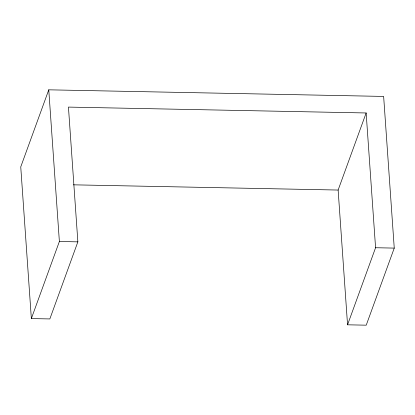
<?xml version="1.0" encoding="UTF-8"?>
<svg xmlns="http://www.w3.org/2000/svg" width="415" height="415" viewBox="0 0 415 415"><rect width="100%" height="100%" fill="white"/><g stroke="black" fill="none" stroke-linecap="round" stroke-linejoin="round"><path stroke-width="0.62" d="M48.768 89.822L20.75 166.897L31.358 318.575L49.847 318.938L77.864 241.857L68.444 107.091L366.149 112.968L375.575 247.729L347.557 324.81L366.232 325.178L394.25 248.103L383.642 96.425L48.768 89.822L59.376 241.494L31.358 318.575M347.557 324.81L338.132 190.049L366.149 112.968M73.429 184.825L338.132 190.049M59.376 241.494L77.864 241.857M375.575 247.729L394.25 248.103"/></g></svg>
